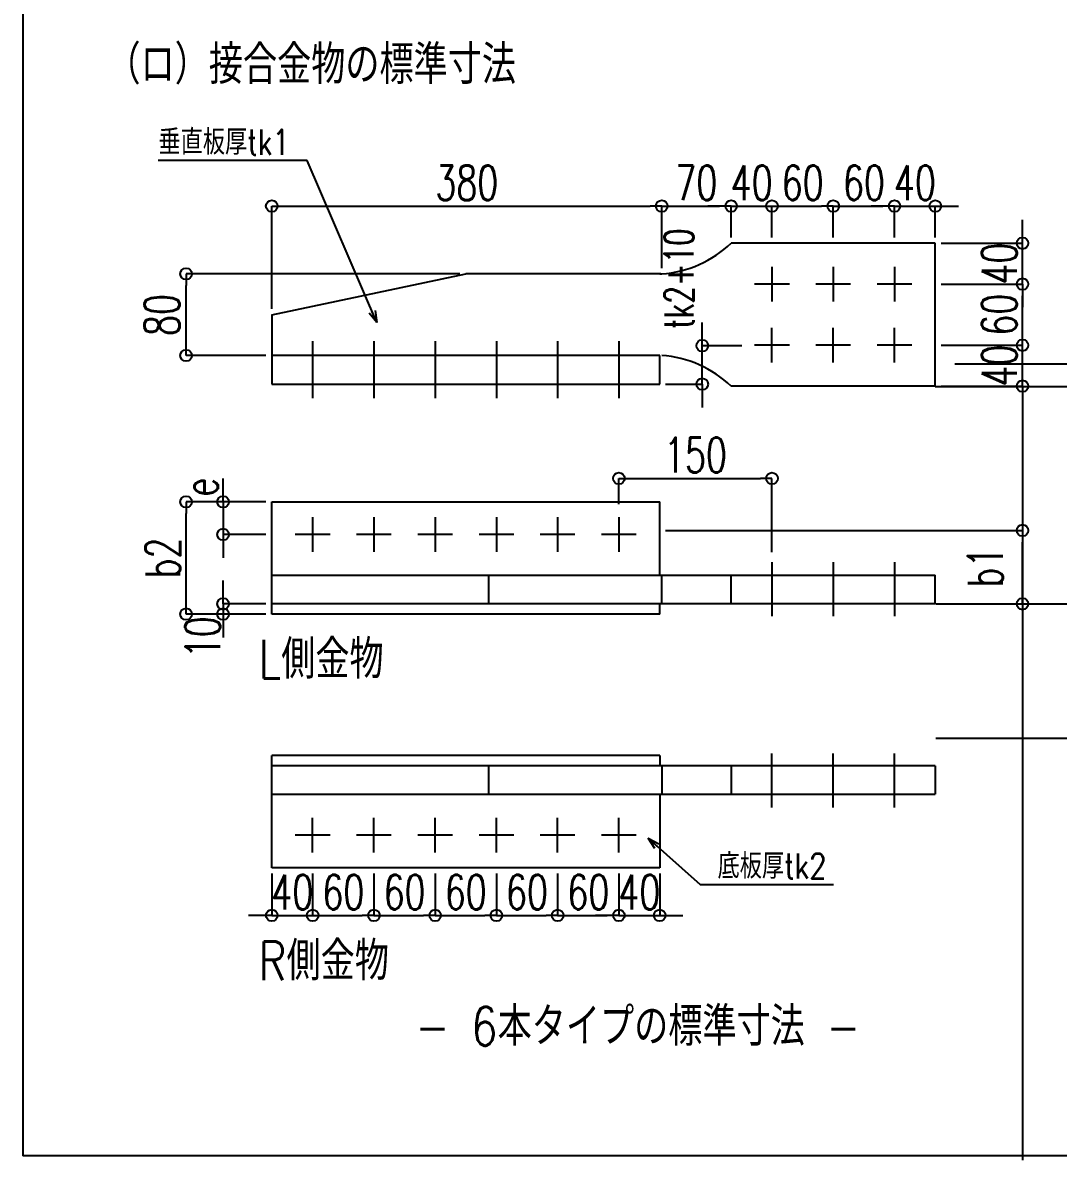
# Model space of a CAD drawing. Header units: millimetres. Extents: x 0 to 18796, y -11 to 7128.
# Drawn here: x 0 to 2670, y -11 to 2922 of the extents above; entities that cross this region are included whole.
import ezdxf
from ezdxf.enums import TextEntityAlignment as Align

# ---------------------------------------------------------------- set-up
doc = ezdxf.new("R2010")
doc.units = ezdxf.units.MM
doc.header["$LTSCALE"] = 5
doc.linetypes.add('DUMMY', pattern=[0])
doc.layers.get('0').update_dxf_attribs({"color": 255})
doc.layers.get('DEFPOINTS').update_dxf_attribs({"color": 9})
for name, color, linetype in [('_1-8_DIM', 1, 'Continuous'), ('Line-dim', 1, 'Continuous'), ('Line-L', 4, 'Continuous')]:
    doc.layers.add(name, color=color, linetype=linetype)
doc.layers.add('_1-F_ADDL', color=9, linetype='DUMMY', plot=False)
doc.layers.add('txt', color=6, linetype='Continuous', lineweight=0)
doc.styles.add('S000', font='simplex.shx', dxfattribs={"width": 0.7, "bigfont": 'bigfont.shx'})
doc.styles.add('S020', font='simplex.shx', dxfattribs={"width": 0.8, "height": 100, "bigfont": 'extfont2.shx'})
doc.dimstyles.new('S030', dxfattribs={"dimscale": 30, "dimtxt": 2.5, "dimasz": 1, "dimexe": 0, "dimexo": 0.5, "dimgap": 0.5, "dimtad": 1, "dimdec": 0, "dimzin": 0, "dimdsep": 46, "dimtxsty": 'S000', "dimblk": 'ORIGIN', "dimcen": 1, "dimclrd": 256, "dimclre": 256, "dimclrt": 6, "dimadec": 0, "dimazin": 0, "dimtfac": 1, "dimtdec": 0, "dimtix": 1, "dimtmove": 2, "dimatfit": 3, "dimldrblk": 'OPEN30', "dimfxl": 1, "dimtolj": 1, "dimtzin": 0, "dimlwd": -1, "dimlwe": -1, "dimarcsym": 0})

# ---------------------------------------------------------------- blocks, each defined once
blk = doc.blocks.new('_Origin')
at = {"color": 0, "linetype": 'ByBlock', "lineweight": -2}
blk.add_line((0, 0), (-1, 0), dxfattribs=at)
blk.add_circle((0, 0), 0.5, dxfattribs=at)
blk = doc.blocks.new('*D520')
at = {"layer": 'DEFPOINTS', "color": 0, "transparency": 16777216}
for p in [(1647.7, 2449.5), (1647.7, 2274.7), (642.2, 2169.4)]:
    blk.add_point(p, dxfattribs=at)
at = {"layer": 'Line-dim', "transparency": 16777216}
for p, q in [((642.2, 2184.4), (642.2, 2449.5)), ((672.2, 2449.5), (1617.7, 2449.5)), ((1647.7, 2289.7), (1647.7, 2449.5))]:
    blk.add_line(p, q, dxfattribs=at)
at = {"layer": 'Line-dim', "transparency": 16777216, "xscale": 30, "yscale": 30, "zscale": 30, "rotation": 180}
blk.add_blockref('_Origin', (642.2, 2449.5), dxfattribs=at)
at = {"layer": 'Line-dim', "transparency": 16777216, "xscale": 30, "yscale": 30, "zscale": 30}
blk.add_blockref('_Origin', (1647.7, 2449.5), dxfattribs=at)
at = {"layer": 'Line-dim', "color": 6, "linetype": 'Continuous', "transparency": 16777216, "insert": (1144.9, 2509.5), "char_height": 90, "attachment_point": 5, "style": 'S000'}
blk.add_mtext('\\A1;380', dxfattribs=at)
blk = doc.blocks.new('_Open30')
at = {"color": 0, "linetype": 'ByBlock', "lineweight": -2}
for p, q in [((-1, 0.268), (0, 0)), ((0, 0), (-1, -0.268)), ((0, 0), (-1, 0))]:
    blk.add_line(p, q, dxfattribs=at)
blk = doc.blocks.new('*D521')
at = {"layer": 'DEFPOINTS', "color": 0, "transparency": 16777216}
for p in [(421.2, 2274.7), (1142.3, 2274.7), (642.2, 2064.1)]:
    blk.add_point(p, dxfattribs=at)
at = {"layer": 'Line-dim', "transparency": 16777216}
for p, q in [((1127.3, 2274.7), (421.2, 2274.7)), ((421.2, 2094.1), (421.2, 2244.7)), ((627.2, 2064.1), (421.2, 2064.1))]:
    blk.add_line(p, q, dxfattribs=at)
at = {"layer": 'Line-dim', "transparency": 16777216, "xscale": 30, "yscale": 30, "zscale": 30}
for p, rotation in [((421.2, 2274.7), 90), ((421.2, 2064.1), 270)]:
    blk.add_blockref('_Origin', p, dxfattribs=dict(at, rotation=rotation))
at = {"layer": 'Line-dim', "color": 6, "linetype": 'Continuous', "transparency": 16777216, "insert": (359.3, 2168.6), "char_height": 90, "attachment_point": 5, "rotation": 90, "style": 'S000'}
blk.add_mtext('\\A1;80', dxfattribs=at)
blk = doc.blocks.new('*D522')
at = {"layer": 'DEFPOINTS', "color": 0, "transparency": 16777216}
for p in [(1826.6, 2449.5), (1826.6, 2353.6), (1647.7, 2274.7)]:
    blk.add_point(p, dxfattribs=at)
at = {"layer": 'Line-dim', "transparency": 16777216}
for p, q in [((1647.7, 2289.7), (1647.7, 2449.5)), ((1677.7, 2449.5), (1796.6, 2449.5)), ((1826.6, 2368.6), (1826.6, 2449.5))]:
    blk.add_line(p, q, dxfattribs=at)
at = {"layer": 'Line-dim', "transparency": 16777216, "xscale": 30, "yscale": 30, "zscale": 30, "rotation": 180}
blk.add_blockref('_Origin', (1647.7, 2449.5), dxfattribs=at)
at = {"layer": 'Line-dim', "transparency": 16777216, "xscale": 30, "yscale": 30, "zscale": 30}
blk.add_blockref('_Origin', (1826.6, 2449.5), dxfattribs=at)
at = {"layer": 'Line-dim', "color": 6, "linetype": 'Continuous', "transparency": 16777216, "insert": (1737.1, 2509.5), "char_height": 90, "attachment_point": 5, "style": 'S000'}
blk.add_mtext('\\A1;70', dxfattribs=at)
blk = doc.blocks.new('*D523')
at = {"layer": 'DEFPOINTS', "color": 0, "transparency": 16777216}
for p in [(1931.9, 2449.5), (1826.6, 2353.6), (1931.9, 2353.6)]:
    blk.add_point(p, dxfattribs=at)
at = {"layer": 'Line-dim', "transparency": 16777216}
for p, q in [((1796.6, 2449.5), (1766.6, 2449.5)), ((1826.6, 2368.6), (1826.6, 2449.5)), ((1826.6, 2449.5), (1931.9, 2449.5)), ((1931.9, 2368.6), (1931.9, 2449.5)), ((1961.9, 2449.5), (1991.9, 2449.5))]:
    blk.add_line(p, q, dxfattribs=at)
at = {"layer": 'Line-dim', "transparency": 16777216, "xscale": 30, "yscale": 30, "zscale": 30}
blk.add_blockref('_Origin', (1826.6, 2449.5), dxfattribs=at)
at = {"layer": 'Line-dim', "transparency": 16777216, "xscale": 30, "yscale": 30, "zscale": 30, "rotation": 180}
blk.add_blockref('_Origin', (1931.9, 2449.5), dxfattribs=at)
at = {"layer": 'Line-dim', "color": 6, "linetype": 'Continuous', "transparency": 16777216, "insert": (1879.3, 2509.5), "char_height": 90, "attachment_point": 5, "style": 'S000'}
blk.add_mtext('\\A1;40', dxfattribs=at)
blk = doc.blocks.new('*D524')
at = {"layer": 'DEFPOINTS', "color": 0, "transparency": 16777216}
for p in [(2247.8, 2449.5), (2089.8, 2353.6), (2247.8, 2353.6)]:
    blk.add_point(p, dxfattribs=at)
at = {"layer": 'Line-dim', "transparency": 16777216}
for p, q in [((2089.8, 2368.6), (2089.8, 2449.5)), ((2119.8, 2449.5), (2217.8, 2449.5)), ((2247.8, 2368.6), (2247.8, 2449.5))]:
    blk.add_line(p, q, dxfattribs=at)
at = {"layer": 'Line-dim', "transparency": 16777216, "xscale": 30, "yscale": 30, "zscale": 30, "rotation": 180}
blk.add_blockref('_Origin', (2089.8, 2449.5), dxfattribs=at)
at = {"layer": 'Line-dim', "transparency": 16777216, "xscale": 30, "yscale": 30, "zscale": 30}
blk.add_blockref('_Origin', (2247.8, 2449.5), dxfattribs=at)
at = {"layer": 'Line-dim', "color": 6, "linetype": 'Continuous', "transparency": 16777216, "insert": (2168.8, 2509.5), "char_height": 90, "attachment_point": 5, "style": 'S000'}
blk.add_mtext('\\A1;60', dxfattribs=at)
blk = doc.blocks.new('*D525')
at = {"layer": 'DEFPOINTS', "color": 0, "transparency": 16777216}
for p in [(2353, 2449.5), (2247.8, 2353.6), (2353, 2353.6)]:
    blk.add_point(p, dxfattribs=at)
at = {"layer": 'Line-dim', "transparency": 16777216}
for p, q in [((2217.8, 2449.5), (2187.8, 2449.5)), ((2247.8, 2368.6), (2247.8, 2449.5)), ((2247.8, 2449.5), (2353, 2449.5)), ((2353, 2368.6), (2353, 2449.5)), ((2383, 2449.5), (2413, 2449.5))]:
    blk.add_line(p, q, dxfattribs=at)
at = {"layer": 'Line-dim', "transparency": 16777216, "xscale": 30, "yscale": 30, "zscale": 30}
blk.add_blockref('_Origin', (2247.8, 2449.5), dxfattribs=at)
at = {"layer": 'Line-dim', "transparency": 16777216, "xscale": 30, "yscale": 30, "zscale": 30, "rotation": 180}
blk.add_blockref('_Origin', (2353, 2449.5), dxfattribs=at)
at = {"layer": 'Line-dim', "color": 6, "linetype": 'Continuous', "transparency": 16777216, "insert": (2300.4, 2509.5), "char_height": 90, "attachment_point": 5, "style": 'S000'}
blk.add_mtext('\\A1;40', dxfattribs=at)
blk = doc.blocks.new('*D526')
at = {"layer": 'DEFPOINTS', "color": 0, "transparency": 16777216}
for p in [(2089.8, 2449.5), (1931.9, 2353.6), (2089.8, 2353.6)]:
    blk.add_point(p, dxfattribs=at)
at = {"layer": 'Line-dim', "transparency": 16777216}
for p, q in [((1931.9, 2368.6), (1931.9, 2449.5)), ((1961.9, 2449.5), (2059.8, 2449.5)), ((2089.8, 2368.6), (2089.8, 2449.5))]:
    blk.add_line(p, q, dxfattribs=at)
at = {"layer": 'Line-dim', "transparency": 16777216, "xscale": 30, "yscale": 30, "zscale": 30, "rotation": 180}
blk.add_blockref('_Origin', (1931.9, 2449.5), dxfattribs=at)
at = {"layer": 'Line-dim', "transparency": 16777216, "xscale": 30, "yscale": 30, "zscale": 30}
blk.add_blockref('_Origin', (2089.8, 2449.5), dxfattribs=at)
at = {"layer": 'Line-dim', "color": 6, "linetype": 'Continuous', "transparency": 16777216, "insert": (2010.9, 2509.5), "char_height": 90, "attachment_point": 5, "style": 'S000'}
blk.add_mtext('\\A1;60', dxfattribs=at)
blk = doc.blocks.new('*D527')
at = {"layer": 'DEFPOINTS', "color": 0, "transparency": 16777216}
for p in [(2353, 2248.4), (2577.8, 2248.4), (2353, 2090.4)]:
    blk.add_point(p, dxfattribs=at)
at = {"layer": 'Line-dim', "transparency": 16777216}
for p, q in [((2368, 2248.4), (2577.8, 2248.4)), ((2577.8, 2120.4), (2577.8, 2218.4)), ((2368, 2090.4), (2577.8, 2090.4))]:
    blk.add_line(p, q, dxfattribs=at)
at = {"layer": 'Line-dim', "transparency": 16777216, "xscale": 30, "yscale": 30, "zscale": 30}
for p, rotation in [((2577.8, 2248.4), 90), ((2577.8, 2090.4), 270)]:
    blk.add_blockref('_Origin', p, dxfattribs=dict(at, rotation=rotation))
at = {"layer": 'Line-dim', "color": 6, "linetype": 'Continuous', "transparency": 16777216, "insert": (2517.8, 2169.4), "char_height": 90, "attachment_point": 5, "rotation": 90, "style": 'S000'}
blk.add_mtext('\\A1;60', dxfattribs=at)
blk = doc.blocks.new('*D528')
at = {"layer": 'DEFPOINTS', "color": 0, "transparency": 16777216}
for p in [(2353, 2353.6), (2577.8, 2353.6), (2353, 2248.4)]:
    blk.add_point(p, dxfattribs=at)
at = {"layer": 'Line-dim', "transparency": 16777216}
for p, q in [((2577.8, 2383.6), (2577.8, 2413.6)), ((2368, 2353.6), (2577.8, 2353.6)), ((2577.8, 2248.4), (2577.8, 2353.6)), ((2368, 2248.4), (2577.8, 2248.4)), ((2577.8, 2218.4), (2577.8, 2188.4))]:
    blk.add_line(p, q, dxfattribs=at)
at = {"layer": 'Line-dim', "transparency": 16777216, "xscale": 30, "yscale": 30, "zscale": 30}
for p, rotation in [((2577.8, 2353.6), 270), ((2577.8, 2248.4), 90)]:
    blk.add_blockref('_Origin', p, dxfattribs=dict(at, rotation=rotation))
at = {"layer": 'Line-dim', "color": 6, "linetype": 'Continuous', "transparency": 16777216, "insert": (2517.8, 2301), "char_height": 90, "attachment_point": 5, "rotation": 90, "style": 'S000'}
blk.add_mtext('\\A1;40', dxfattribs=at)
blk = doc.blocks.new('*D529')
at = {"layer": 'DEFPOINTS', "color": 0, "transparency": 16777216}
for p in [(2353, 2090.4), (2577.8, 2090.4), (2353, 1985.2)]:
    blk.add_point(p, dxfattribs=at)
at = {"layer": 'Line-dim', "transparency": 16777216}
for p, q in [((2577.8, 2120.4), (2577.8, 2150.4)), ((2368, 2090.4), (2577.8, 2090.4)), ((2577.8, 1985.2), (2577.8, 2090.4)), ((2368, 1985.2), (2577.8, 1985.2)), ((2577.8, 1955.2), (2577.8, 1925.2))]:
    blk.add_line(p, q, dxfattribs=at)
at = {"layer": 'Line-dim', "transparency": 16777216, "xscale": 30, "yscale": 30, "zscale": 30}
for p, rotation in [((2577.8, 2090.4), 270), ((2577.8, 1985.2), 90)]:
    blk.add_blockref('_Origin', p, dxfattribs=dict(at, rotation=rotation))
at = {"layer": 'Line-dim', "color": 6, "linetype": 'Continuous', "transparency": 16777216, "insert": (2517.8, 2037.8), "char_height": 90, "attachment_point": 5, "rotation": 90, "style": 'S000'}
blk.add_mtext('\\A1;40', dxfattribs=at)
blk = doc.blocks.new('*D530')
at = {"layer": 'DEFPOINTS', "color": 0, "transparency": 16777216}
for p in [(642.2, 1423.5), (516.6, 1397.2), (642.2, 1397.2)]:
    blk.add_point(p, dxfattribs=at)
at = {"layer": 'Line-dim', "transparency": 16777216}
for p, q in [((516.6, 1453.5), (516.6, 1483.5)), ((627.2, 1423.5), (516.6, 1423.5)), ((516.6, 1423.5), (516.6, 1397.2)), ((627.2, 1397.2), (516.6, 1397.2)), ((516.6, 1367.2), (516.6, 1337.2))]:
    blk.add_line(p, q, dxfattribs=at)
at = {"layer": 'Line-dim', "transparency": 16777216, "xscale": 30, "yscale": 30, "zscale": 30}
for p, rotation in [((516.6, 1423.5), 270), ((516.6, 1397.2), 90)]:
    blk.add_blockref('_Origin', p, dxfattribs=dict(at, rotation=rotation))
at = {"layer": 'Line-dim', "color": 6, "linetype": 'Continuous', "transparency": 16777216, "insert": (464.2, 1337.6), "char_height": 90, "attachment_point": 5, "rotation": 90, "style": 'S000'}
blk.add_mtext('\\A1;10', dxfattribs=at)
blk = doc.blocks.new('*D531')
at = {"layer": 'DEFPOINTS', "color": 0, "transparency": 16777216}
for p in [(421.2, 1686.7), (642.2, 1686.7), (642.2, 1397.2)]:
    blk.add_point(p, dxfattribs=at)
at = {"layer": 'Line-dim', "transparency": 16777216}
for p, q in [((627.2, 1686.7), (421.2, 1686.7)), ((421.2, 1427.2), (421.2, 1656.7)), ((627.2, 1397.2), (421.2, 1397.2))]:
    blk.add_line(p, q, dxfattribs=at)
at = {"layer": 'Line-dim', "transparency": 16777216, "xscale": 30, "yscale": 30, "zscale": 30}
for p, rotation in [((421.2, 1686.7), 90), ((421.2, 1397.2), 270)]:
    blk.add_blockref('_Origin', p, dxfattribs=dict(at, rotation=rotation))
at = {"layer": 'Line-dim', "color": 6, "linetype": 'Continuous', "transparency": 16777216, "insert": (361.2, 1541.9), "char_height": 90, "attachment_point": 5, "rotation": 90, "style": 'S000'}
blk.add_mtext('\\A1;b2', dxfattribs=at)
blk = doc.blocks.new('*D532')
at = {"layer": 'DEFPOINTS', "color": 0, "transparency": 16777216}
for p in [(642.2, 1686.7), (516.6, 1602.5), (642.2, 1602.5)]:
    blk.add_point(p, dxfattribs=at)
at = {"layer": 'Line-dim', "transparency": 16777216}
for p, q in [((516.6, 1716.7), (516.6, 1746.7)), ((627.2, 1686.7), (516.6, 1686.7)), ((516.6, 1686.7), (516.6, 1602.5)), ((627.2, 1602.5), (516.6, 1602.5)), ((516.6, 1572.5), (516.6, 1542.5))]:
    blk.add_line(p, q, dxfattribs=at)
at = {"layer": 'Line-dim', "transparency": 16777216, "xscale": 30, "yscale": 30, "zscale": 30}
for p, rotation in [((516.6, 1686.7), 270), ((516.6, 1602.5), 90)]:
    blk.add_blockref('_Origin', p, dxfattribs=dict(at, rotation=rotation))
at = {"layer": 'Line-dim', "color": 6, "linetype": 'Continuous', "transparency": 16777216, "insert": (458.2, 1724.3), "char_height": 90, "attachment_point": 5, "rotation": 90, "style": 'S000'}
blk.add_mtext('\\A1;e', dxfattribs=at)
blk = doc.blocks.new('*D533')
at = {"layer": 'DEFPOINTS', "color": 0, "transparency": 16777216}
for p in [(1642.4, 1613), (2577.8, 1613), (2353, 1423.5)]:
    blk.add_point(p, dxfattribs=at)
at = {"layer": 'Line-dim', "transparency": 16777216}
for p, q in [((1657.4, 1613), (2577.8, 1613)), ((2577.8, 1453.5), (2577.8, 1583)), ((2368, 1423.5), (2577.8, 1423.5))]:
    blk.add_line(p, q, dxfattribs=at)
at = {"layer": 'Line-dim', "transparency": 16777216, "xscale": 30, "yscale": 30, "zscale": 30}
for p, rotation in [((2577.8, 1613), 90), ((2577.8, 1423.5), 270)]:
    blk.add_blockref('_Origin', p, dxfattribs=dict(at, rotation=rotation))
at = {"layer": 'Line-dim', "color": 6, "linetype": 'Continuous', "transparency": 16777216, "insert": (2481.7, 1518.6), "char_height": 90, "attachment_point": 5, "rotation": 90, "style": 'S000'}
blk.add_mtext('\\A1;b1', dxfattribs=at)
blk = doc.blocks.new('*D534')
at = {"layer": 'DEFPOINTS', "color": 0, "transparency": 16777216}
for p in [(1931.9, 1747.2), (1537.1, 1665.7), (1931.9, 1541.9)]:
    blk.add_point(p, dxfattribs=at)
at = {"layer": 'Line-dim', "transparency": 16777216}
for p, q in [((1537.1, 1680.7), (1537.1, 1747.2)), ((1567.1, 1747.2), (1901.9, 1747.2)), ((1931.9, 1556.9), (1931.9, 1747.2))]:
    blk.add_line(p, q, dxfattribs=at)
at = {"layer": 'Line-dim', "transparency": 16777216, "xscale": 30, "yscale": 30, "zscale": 30, "rotation": 180}
blk.add_blockref('_Origin', (1537.1, 1747.2), dxfattribs=at)
at = {"layer": 'Line-dim', "transparency": 16777216, "xscale": 30, "yscale": 30, "zscale": 30}
blk.add_blockref('_Origin', (1931.9, 1747.2), dxfattribs=at)
at = {"layer": 'Line-dim', "color": 6, "linetype": 'Continuous', "transparency": 16777216, "insert": (1734.5, 1807.2), "char_height": 90, "attachment_point": 5, "style": 'S000'}
blk.add_mtext('\\A1;150', dxfattribs=at)
blk = doc.blocks.new('*D535')
at = {"layer": 'DEFPOINTS', "color": 0, "transparency": 16777216}
for p in [(1537.1, 743), (1642.4, 743), (1642.4, 620.1)]:
    blk.add_point(p, dxfattribs=at)
at = {"layer": 'Line-dim', "transparency": 16777216}
for p, q in [((1537.1, 728), (1537.1, 620.1)), ((1642.4, 728), (1642.4, 620.1)), ((1507.1, 620.1), (1477.1, 620.1)), ((1537.1, 620.1), (1642.4, 620.1)), ((1672.4, 620.1), (1702.4, 620.1))]:
    blk.add_line(p, q, dxfattribs=at)
at = {"layer": 'Line-dim', "transparency": 16777216, "xscale": 30, "yscale": 30, "zscale": 30}
blk.add_blockref('_Origin', (1537.1, 620.1), dxfattribs=at)
at = {"layer": 'Line-dim', "transparency": 16777216, "xscale": 30, "yscale": 30, "zscale": 30, "rotation": 180}
blk.add_blockref('_Origin', (1642.4, 620.1), dxfattribs=at)
at = {"layer": 'Line-dim', "color": 6, "linetype": 'Continuous', "transparency": 16777216, "insert": (1589.8, 680.1), "char_height": 90, "attachment_point": 5, "style": 'S000'}
blk.add_mtext('\\A1;40', dxfattribs=at)
blk = doc.blocks.new('*D536')
at = {"layer": 'DEFPOINTS', "color": 0, "transparency": 16777216}
for p in [(1379.2, 743), (1537.1, 743), (1537.1, 620.1)]:
    blk.add_point(p, dxfattribs=at)
at = {"layer": 'Line-dim', "transparency": 16777216}
for p, q in [((1379.2, 728), (1379.2, 620.1)), ((1537.1, 728), (1537.1, 620.1)), ((1409.2, 620.1), (1507.1, 620.1))]:
    blk.add_line(p, q, dxfattribs=at)
at = {"layer": 'Line-dim', "transparency": 16777216, "xscale": 30, "yscale": 30, "zscale": 30, "rotation": 180}
blk.add_blockref('_Origin', (1379.2, 620.1), dxfattribs=at)
at = {"layer": 'Line-dim', "transparency": 16777216, "xscale": 30, "yscale": 30, "zscale": 30}
blk.add_blockref('_Origin', (1537.1, 620.1), dxfattribs=at)
at = {"layer": 'Line-dim', "color": 6, "linetype": 'Continuous', "transparency": 16777216, "insert": (1458.2, 680.1), "char_height": 90, "attachment_point": 5, "style": 'S000'}
blk.add_mtext('\\A1;60', dxfattribs=at)
blk = doc.blocks.new('*D537')
at = {"layer": 'DEFPOINTS', "color": 0, "transparency": 16777216}
for p in [(1221.3, 743), (1379.2, 743), (1379.2, 620.1)]:
    blk.add_point(p, dxfattribs=at)
at = {"layer": 'Line-dim', "transparency": 16777216}
for p, q in [((1221.3, 728), (1221.3, 620.1)), ((1379.2, 728), (1379.2, 620.1)), ((1251.3, 620.1), (1349.2, 620.1))]:
    blk.add_line(p, q, dxfattribs=at)
at = {"layer": 'Line-dim', "transparency": 16777216, "xscale": 30, "yscale": 30, "zscale": 30, "rotation": 180}
blk.add_blockref('_Origin', (1221.3, 620.1), dxfattribs=at)
at = {"layer": 'Line-dim', "transparency": 16777216, "xscale": 30, "yscale": 30, "zscale": 30}
blk.add_blockref('_Origin', (1379.2, 620.1), dxfattribs=at)
at = {"layer": 'Line-dim', "color": 6, "linetype": 'Continuous', "transparency": 16777216, "insert": (1300.2, 680.1), "char_height": 90, "attachment_point": 5, "style": 'S000'}
blk.add_mtext('\\A1;60', dxfattribs=at)
blk = doc.blocks.new('*D538')
at = {"layer": 'DEFPOINTS', "color": 0, "transparency": 16777216}
for p in [(1063.4, 743), (1221.3, 743), (1221.3, 620.1)]:
    blk.add_point(p, dxfattribs=at)
at = {"layer": 'Line-dim', "transparency": 16777216}
for p, q in [((1063.4, 728), (1063.4, 620.1)), ((1221.3, 728), (1221.3, 620.1)), ((1093.4, 620.1), (1191.3, 620.1))]:
    blk.add_line(p, q, dxfattribs=at)
at = {"layer": 'Line-dim', "transparency": 16777216, "xscale": 30, "yscale": 30, "zscale": 30, "rotation": 180}
blk.add_blockref('_Origin', (1063.4, 620.1), dxfattribs=at)
at = {"layer": 'Line-dim', "transparency": 16777216, "xscale": 30, "yscale": 30, "zscale": 30}
blk.add_blockref('_Origin', (1221.3, 620.1), dxfattribs=at)
at = {"layer": 'Line-dim', "color": 6, "linetype": 'Continuous', "transparency": 16777216, "insert": (1142.3, 680.1), "char_height": 90, "attachment_point": 5, "style": 'S000'}
blk.add_mtext('\\A1;60', dxfattribs=at)
blk = doc.blocks.new('*D539')
at = {"layer": 'DEFPOINTS', "color": 0, "transparency": 16777216}
for p in [(905.4, 743), (1063.4, 743), (1063.4, 620.1)]:
    blk.add_point(p, dxfattribs=at)
at = {"layer": 'Line-dim', "transparency": 16777216}
for p, q in [((905.4, 728), (905.4, 620.1)), ((1063.4, 728), (1063.4, 620.1)), ((935.4, 620.1), (1033.4, 620.1))]:
    blk.add_line(p, q, dxfattribs=at)
at = {"layer": 'Line-dim', "transparency": 16777216, "xscale": 30, "yscale": 30, "zscale": 30, "rotation": 180}
blk.add_blockref('_Origin', (905.4, 620.1), dxfattribs=at)
at = {"layer": 'Line-dim', "transparency": 16777216, "xscale": 30, "yscale": 30, "zscale": 30}
blk.add_blockref('_Origin', (1063.4, 620.1), dxfattribs=at)
at = {"layer": 'Line-dim', "color": 6, "linetype": 'Continuous', "transparency": 16777216, "insert": (984.4, 680.1), "char_height": 90, "attachment_point": 5, "style": 'S000'}
blk.add_mtext('\\A1;60', dxfattribs=at)
blk = doc.blocks.new('*D540')
at = {"layer": 'DEFPOINTS', "color": 0, "transparency": 16777216}
for p in [(747.5, 743), (905.4, 743), (905.4, 620.1)]:
    blk.add_point(p, dxfattribs=at)
at = {"layer": 'Line-dim', "transparency": 16777216}
for p, q in [((747.5, 728), (747.5, 620.1)), ((905.4, 728), (905.4, 620.1)), ((777.5, 620.1), (875.4, 620.1))]:
    blk.add_line(p, q, dxfattribs=at)
at = {"layer": 'Line-dim', "transparency": 16777216, "xscale": 30, "yscale": 30, "zscale": 30, "rotation": 180}
blk.add_blockref('_Origin', (747.5, 620.1), dxfattribs=at)
at = {"layer": 'Line-dim', "transparency": 16777216, "xscale": 30, "yscale": 30, "zscale": 30}
blk.add_blockref('_Origin', (905.4, 620.1), dxfattribs=at)
at = {"layer": 'Line-dim', "color": 6, "linetype": 'Continuous', "transparency": 16777216, "insert": (826.5, 680.1), "char_height": 90, "attachment_point": 5, "style": 'S000'}
blk.add_mtext('\\A1;60', dxfattribs=at)
blk = doc.blocks.new('*D541')
at = {"layer": 'DEFPOINTS', "color": 0, "transparency": 16777216}
for p in [(642.2, 743), (747.5, 743), (747.5, 620.1)]:
    blk.add_point(p, dxfattribs=at)
at = {"layer": 'Line-dim', "transparency": 16777216}
for p, q in [((642.2, 728), (642.2, 620.1)), ((747.5, 728), (747.5, 620.1)), ((612.2, 620.1), (582.2, 620.1)), ((642.2, 620.1), (747.5, 620.1)), ((777.5, 620.1), (807.5, 620.1))]:
    blk.add_line(p, q, dxfattribs=at)
at = {"layer": 'Line-dim', "transparency": 16777216, "xscale": 30, "yscale": 30, "zscale": 30}
blk.add_blockref('_Origin', (642.2, 620.1), dxfattribs=at)
at = {"layer": 'Line-dim', "transparency": 16777216, "xscale": 30, "yscale": 30, "zscale": 30, "rotation": 180}
blk.add_blockref('_Origin', (747.5, 620.1), dxfattribs=at)
at = {"layer": 'Line-dim', "color": 6, "linetype": 'Continuous', "transparency": 16777216, "insert": (694.9, 680.1), "char_height": 90, "attachment_point": 5, "style": 'S000'}
blk.add_mtext('\\A1;40', dxfattribs=at)
blk = doc.blocks.new('*D542')
at = {"layer": 'DEFPOINTS', "color": 0, "transparency": 16777216}
for p in [(1752.1, 2089.4), (1869.5, 2089.4), (1642.4, 1990.4)]:
    blk.add_point(p, dxfattribs=at)
at = {"layer": 'Line-dim', "transparency": 16777216}
for p, q in [((1752.1, 2119.4), (1752.1, 2149.4)), ((1854.5, 2089.4), (1752.1, 2089.4)), ((1752.1, 1990.4), (1752.1, 2089.4)), ((1657.4, 1990.4), (1752.1, 1990.4)), ((1752.1, 1960.4), (1752.1, 1930.4))]:
    blk.add_line(p, q, dxfattribs=at)
at = {"layer": 'Line-dim', "transparency": 16777216, "xscale": 30, "yscale": 30, "zscale": 30}
for p, rotation in [((1752.1, 2089.4), 270), ((1752.1, 1990.4), 90)]:
    blk.add_blockref('_Origin', p, dxfattribs=dict(at, rotation=rotation))
at = {"layer": 'Line-dim', "color": 6, "linetype": 'Continuous', "transparency": 16777216, "insert": (1692, 2262.3), "char_height": 75, "attachment_point": 5, "rotation": 90, "style": 'S000'}
blk.add_mtext('\\A1;tk2+10', dxfattribs=at)

msp = doc.modelspace()

# ---------------------------------------------------------------- linework, layer by layer
at = {"layer": '_1-F_ADDL'}
for p, q in [((3723.939, 2042.065, -26.32), (2403.636, 2042.065, -26.32)), ((2353.036, 1984.161), (4276.659, 1984.161)), ((2577.794, 1984.161), (2577.794, -11.383)), ((2354.036, 1423.509), (5107.656, 1423.509)), ((2354.036, 1077.19), (5257.034, 1077.19))]:
    msp.add_line(p, q, dxfattribs=at)
at = {"layer": 'Line-L'}
for p, q in [((0, 6813.401), (0, 0)), ((2353.036, 2353.641), (1826.636, 2353.641)), ((2353.036, 1985.161), (2353.036, 2353.641)), ((1931.916, 2293.105), (1931.916, 2203.617)), ((2089.836, 2293.105), (2089.836, 2203.617)), ((2247.756, 2293.105), (2247.756, 2203.617)), ((642.236, 2169.401), (1142.316, 2274.681)), ((1642.396, 2274.681), (1142.316, 2274.681)), ((1645.028, 2274.681), (1642.396, 2274.681)), ((1642.396, 2274.681), (1647.66, 2274.681)), ((1976.66, 2248.361), (1887.172, 2248.361)), ((2134.58, 2248.361), (2045.092, 2248.361)), ((2292.5, 2248.361), (2203.012, 2248.361)), ((642.236, 2169.401), (642.236, 2064.121)), ((1931.916, 2045.697), (1931.916, 2135.185)), ((2089.836, 2045.697), (2089.836, 2135.185)), ((2247.756, 2045.697), (2247.756, 2135.185)), ((747.516, 2100.647), (747.516, 1953.898)), ((905.436, 2100.647), (905.436, 1953.898)), ((1063.356, 2100.647), (1063.356, 1953.898)), ((1221.276, 2100.647), (1221.276, 1953.898)), ((1379.196, 2100.647), (1379.196, 1953.898)), ((1537.116, 2100.647), (1537.116, 1953.898)), ((1976.66, 2090.441), (1887.172, 2090.441)), ((2134.58, 2090.441), (2045.092, 2090.441)), ((2292.5, 2090.441), (2203.012, 2090.441)), ((642.236, 2064.121), (642.236, 1990.425)), ((1642.396, 2064.121), (642.236, 2064.121)), ((1642.396, 1990.425), (1642.396, 2064.121)), ((642.236, 1990.425), (1642.396, 1990.425)), ((2353.036, 1985.161), (1826.636, 1985.161)), ((642.236, 1397.189), (642.236, 1686.709)), ((642.236, 1686.709), (1642.396, 1686.709)), ((1642.396, 1497.205), (1642.396, 1686.709)), ((747.516, 1647.229), (747.516, 1557.741)), ((905.436, 1647.229), (905.436, 1557.741)), ((1063.356, 1647.229), (1063.356, 1557.741)), ((1221.276, 1647.229), (1221.276, 1557.741)), ((1379.196, 1647.229), (1379.196, 1557.741)), ((1537.116, 1647.229), (1537.116, 1557.741)), ((792.26, 1602.485), (702.772, 1602.485)), ((950.18, 1602.485), (860.692, 1602.485)), ((1108.1, 1602.485), (1018.612, 1602.485)), ((1266.02, 1602.485), (1176.532, 1602.485)), ((1423.94, 1602.485), (1334.452, 1602.485)), ((1581.86, 1602.485), (1492.372, 1602.485)), ((1931.916, 1531.421), (1931.916, 1391.925)), ((2089.836, 1531.421), (2089.836, 1391.925)), ((2247.756, 1531.421), (2247.756, 1391.925)), ((642.236, 1497.205), (2353.036, 1497.205)), ((1201.549, 1423.509), (1201.549, 1497.205)), ((1647.66, 1423.509), (1647.66, 1497.205)), ((1826.636, 1423.509), (1826.636, 1497.205)), ((2353.036, 1423.509), (2353.036, 1497.205)), ((2353.036, 1423.509), (642.236, 1423.509)), ((1642.396, 1397.189), (1642.396, 1423.509)), ((1642.396, 1397.189), (642.236, 1397.189)), ((642.236, 742.975), (642.236, 1032.495)), ((1642.396, 1032.495), (642.236, 1032.495)), ((1642.396, 1032.495), (1642.396, 1006.175)), ((1931.916, 898.263), (1931.916, 1037.759)), ((2089.836, 898.263), (2089.836, 1037.759)), ((2247.756, 898.263), (2247.756, 1037.759)), ((2353.036, 1006.175), (642.236, 1006.175)), ((1201.549, 932.479), (1201.549, 1006.175)), ((1647.66, 1006.175), (1647.66, 932.479)), ((1826.636, 1006.175), (1826.636, 932.479)), ((2353.036, 1006.175), (2353.036, 932.479)), ((642.236, 932.479), (2353.036, 932.479)), ((1642.396, 932.479), (1642.396, 742.975)), ((747.516, 782.455), (747.516, 871.943)), ((905.436, 782.455), (905.436, 871.943)), ((1063.356, 782.455), (1063.356, 871.943)), ((1221.276, 782.455), (1221.276, 871.943)), ((1379.196, 782.455), (1379.196, 871.943)), ((1537.116, 782.455), (1537.116, 871.943)), ((792.26, 827.199), (702.772, 827.199)), ((950.18, 827.199), (860.692, 827.199)), ((1108.1, 827.199), (1018.612, 827.199)), ((1266.02, 827.199), (1176.532, 827.199)), ((1423.94, 827.199), (1334.452, 827.199)), ((1581.86, 827.199), (1492.372, 827.199)), ((1642.396, 742.975), (642.236, 742.975)), ((5340, 0), (0, 0)), ((5340, 0), (0, 0))]:
    msp.add_line(p, q, dxfattribs=at)
for centre, start, end in [((1627.157, 2563.474), 274.060941, 313.550946), ((1627.157, 1775.328), 46.449054, 85.939059)]:
    msp.add_arc(centre, 289.52, start, end, dxfattribs=at)

# ---------------------------------------------------------------- texts
at = {"layer": '_1-8_DIM', "color": 6, "char_height": 65, "style": 'S020'}
for s, insert, attachment_point in [('垂直板厚tk1', (687.929, 2614.473), 6), ('底板厚tk2', (1791.567, 747.23, 331.632), 4)]:
    msp.add_mtext(s, dxfattribs=dict(at, insert=insert, attachment_point=attachment_point))
at = {"layer": 'txt', "style": 'S020', "width": 0.8}
msp.add_text('（ロ）接合金物の標準寸法', height=100, dxfattribs=at).set_placement((215.806, 2814.468), align=Align.MIDDLE_LEFT)
for s, p in [('L側金物', (608.242, 1330.791)), ('R側金物', (608.242, 552.72)), ('- 6本タイプの標準寸法 -', (1011.926, 383.941))]:
    msp.add_text(s, height=100, dxfattribs=at).set_placement(p, align=Align.TOP_LEFT)

# ---------------------------------------------------------------- dimensions: what is measured, and where the dimension line sits
at = {"layer": 'Line-dim'}
for base, p1, p2, text, picture, middle in [((1647.66, 2449.452), (642.236, 2169.401), (1647.66, 2274.681), '380', '*D520', (1144.948, 2509.452)), ((1826.636, 2449.452), (1647.66, 2274.681, 42.112), (1826.636, 2353.641), '70', '*D522', (1737.148, 2509.452)), ((1931.916, 2449.452), (1826.636, 2353.641, 42.112), (1931.916, 2353.641, 42.112), '40', '*D523', (1879.276, 2509.452)), ((2089.836, 2449.452), (1931.916, 2353.641, 42.112), (2089.836, 2353.641, 42.112), '60', '*D526', (2010.876, 2509.452)), ((2247.756, 2449.452), (2089.836, 2353.641, 42.112), (2247.756, 2353.641, 42.112), '60', '*D524', (2168.796, 2509.452)), ((2353.036, 2449.452, 42.112), (2247.756, 2353.641, 84.224), (2353.036, 2353.641, 84.224), '40', '*D525', (2300.396, 2509.452, 42.112)), ((1931.916, 1747.188, -78.96), (1537.116, 1665.653, 52.64), (1931.916, 1541.949, -78.96), '150', '*D534', (1734.516, 1807.188, -78.96)), ((747.516, 620.081, 84.224), (642.236, 742.975, 84.224), (747.516, 742.975, 84.224), '40', '*D541', (694.876, 680.081, 84.224)), ((905.436, 620.081, 42.112), (747.516, 742.975, 42.112), (905.436, 742.975, 42.112), '60', '*D540', (826.476, 680.081, 42.112)), ((1063.356, 620.081, 42.112), (905.436, 742.975, 42.112), (1063.356, 742.975, 42.112), '60', '*D539', (984.396, 680.081, 42.112)), ((1221.276, 620.081, 42.112), (1063.356, 742.975, 42.112), (1221.276, 742.975, 42.112), '60', '*D538', (1142.316, 680.081, 42.112)), ((1379.196, 620.081, 42.112), (1221.276, 742.975, 42.112), (1379.196, 742.975, 42.112), '60', '*D537', (1300.236, 680.081, 42.112)), ((1537.116, 620.081, 42.112), (1379.196, 742.975, 42.112), (1537.116, 742.975, 42.112), '60', '*D536', (1458.156, 680.081, 42.112)), ((1642.396, 620.081, 42.112), (1537.116, 742.975, 42.112), (1642.396, 742.975, 42.112), '40', '*D535', (1589.756, 680.081, 42.112))]:
    dim = msp.add_linear_dim(base=base, p1=p1, p2=p2, text=text, dimstyle='S030', override={"dimtxt": 3, "dimlfac": 1}, dxfattribs=at)
    dim.commit()
    dim.dimension.update_dxf_attribs({"geometry": picture, "text_midpoint": middle})
for base, p1, p2, text, override, picture, middle in [((1752.116, 2089.441), (1642.396, 1990.425), (1869.538, 2089.441, -52.64), 'tk2+10', {"dimlfac": 1}, '*D542', (1691.967, 2262.338)), ((421.186, 2274.681), (642.236, 2064.121, -26.32), (1142.316, 2274.681), '80', {"dimtxt": 3, "dimlfac": 1}, '*D521', (359.316, 2168.594)), ((516.594, 1602.485, 331.632), (642.236, 1686.709, 0), (642.236, 1602.485), 'e', {"dimtxt": 3, "dimlfac": 1}, '*D532', (458.236, 1724.322, 331.632)), ((2577.794, 1613.013), (2353.036, 1423.509), (1642.396, 1613.013), 'b1', {"dimtxt": 3, "dimlfac": 1}, '*D533', (2481.716, 1518.639)), ((516.594, 1397.189, 331.632), (642.236, 1423.509, 0), (642.236, 1397.189, 42.112), '10', {"dimtxt": 3, "dimlfac": 1}, '*D530', (464.236, 1337.571, 331.632))]:
    dim = msp.add_linear_dim(base=base, p1=p1, p2=p2, angle=90, text=text, dimstyle='S030', override=override, dxfattribs=at)
    dim.commit()
    dim.dimension.update_dxf_attribs({"geometry": picture, "text_midpoint": middle, "dimtype": 160})
for base, p1, p2, text, picture, middle in [((2577.794, 2353.641, -94.752), (2353.036, 2248.361), (2353.036, 2353.641), '40', '*D528', (2517.794, 2301.001, -94.752)), ((2577.794, 2248.361, -94.752), (2353.036, 2090.441), (2353.036, 2248.361), '60', '*D527', (2517.794, 2169.401, -94.752)), ((2577.794, 2090.441, -94.752), (2353.036, 1985.161), (2353.036, 2090.441), '40', '*D529', (2517.794, 2037.801, -94.752)), ((421.186, 1686.709), (642.236, 1397.189, 331.632), (642.236, 1686.709), 'b2', '*D531', (361.186, 1541.949))]:
    dim = msp.add_linear_dim(base=base, p1=p1, p2=p2, angle=90, text=text, dimstyle='S030', override={"dimtxt": 3, "dimlfac": 1}, dxfattribs=at)
    dim.commit()
    dim.dimension.update_dxf_attribs({"geometry": picture, "text_midpoint": middle})

# ---------------------------------------------------------------- leaders
at = {"layer": '_1-8_DIM', "annotation_type": 0, "has_hookline": 1}
for points, hookline_direction, text_width in [([(912.794, 2149.021), (732.929, 2566.973), (702.929, 2566.973)], 1, 338.743), ([(1612.626, 818.9, 331.632), (1746.567, 699.73, 331.632), (1776.567, 699.73, 331.632)], 0, 298.629)]:
    msp.add_leader(points, dimstyle='S030', override={"dimfxl": 30, "dimarcsym": 2}, dxfattribs=dict(at, hookline_direction=hookline_direction, text_width=text_width))

doc.saveas('drawing.dxf')
